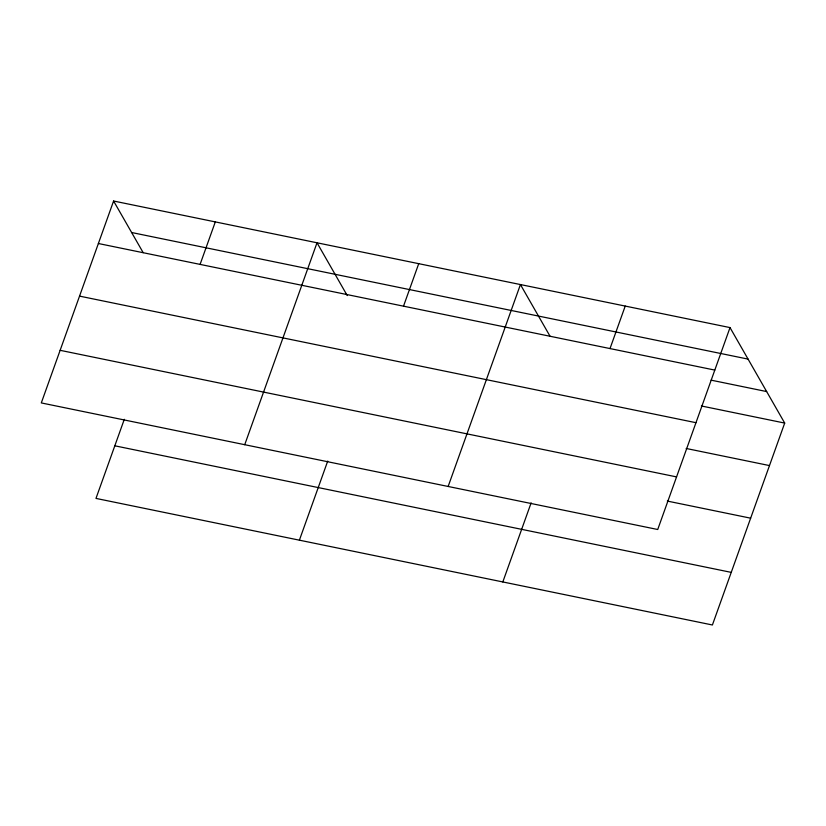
<?xml version="1.0" encoding="UTF-8"?>
<svg xmlns="http://www.w3.org/2000/svg" width="826" height="826" viewBox="0 0 826 826"><rect width="100%" height="100%" fill="white"/><g stroke="black" fill="none" stroke-linecap="round" stroke-linejoin="round"><path stroke-width="1.24" d="M113.596 201.017L41.3 402.923L657.723 529.507L730.019 327.592L113.596 201.017L143.177 252.673M124.303 419.309L95.981 498.408L712.404 624.983L784.7 423.077L730.019 327.592M200.088 264.403L215.307 221.895M244.723 444.698L317.019 242.782L347.24 295.563M299.394 540.173L327.726 461.073M403.511 306.167L418.73 263.67M448.146 486.462L520.432 284.557L550.023 336.213M502.817 581.948L531.139 502.848M610.011 348.572L625.23 306.074M131.633 232.519L748.067 359.103M98.377 243.515L714.8 370.089M711.103 380.156L766.652 391.565M701.367 405.969L784.7 423.077M79.544 296.121L695.967 422.695M686.158 448.466L769.481 465.575M60.133 350.317L676.566 476.901M667.315 501.072L750.648 518.181M114.814 445.803L731.237 572.377"/></g></svg>
